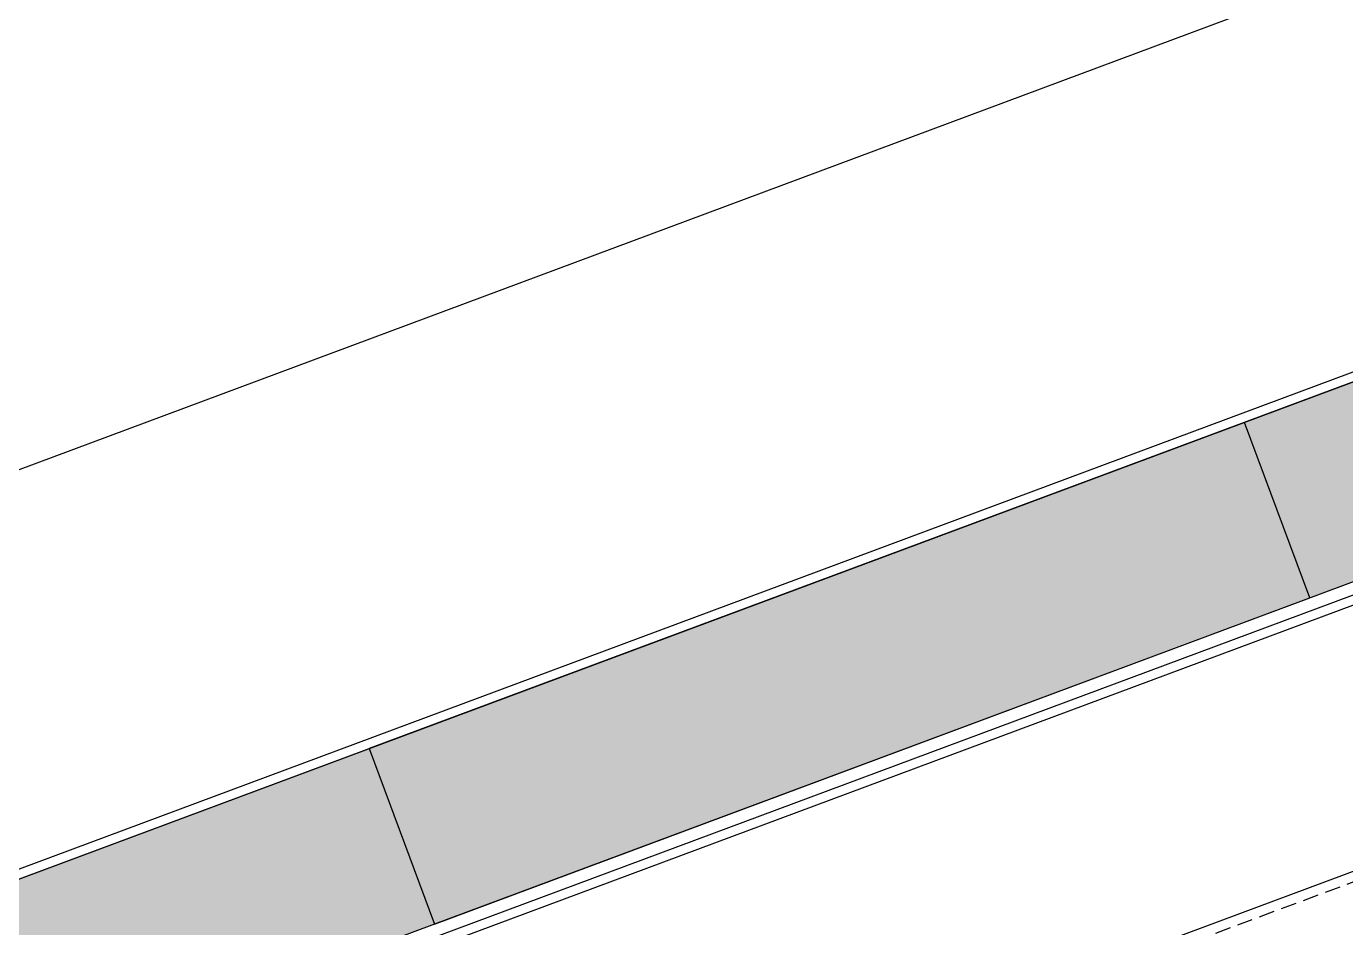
# Model space of a CAD drawing. Extents: x 12199666 to 24617114, y 1197707 to 2548648.
# Drawn here: x 12329740 to 12330162.9, y 1271977.5 to 1272266.3 of the extents above; entities that cross this region are included whole.
import ezdxf

# ---------------------------------------------------------------- set-up
doc = ezdxf.new("R2010")
doc.units = 0
doc.header["$LTSCALE"] = 10
doc.header["$MEASUREMENT"] = 0
doc.linetypes.add('TX-PLAN-T1-F11$0$DASHED', pattern=[0.75, 0.5, -0.25])
doc.layers.add('TX-PLAN-T1-F11$0$_EDO-ALUMINIUM-SECTION', color=90, linetype='Continuous', lineweight=30)
for name, color, linetype in [('TX-PLAN-T1-F11$0$F-Alum', 4, 'Continuous'), ('TX-PLAN-T1-F11$0$F-concrete', 7, 'Continuous'), ('TX-PLAN-T1-F11$0$F-dashed line', 8, 'TX-PLAN-T1-F11$0$DASHED'), ('TX-PLAN-T1-F11$0$F_MISC', 8, 'Continuous'), ('TX-PLAN-T1-F11$0$INSUL', 173, 'Continuous')]:
    doc.layers.add(name, color=color, linetype=linetype)

# ---------------------------------------------------------------- blocks, each defined once
blk = doc.blocks.new('*U195')
at = {"layer": 'TX-PLAN-T1-F11$0$INSUL', "lineweight": 0}
h = blk.add_hatch(dxfattribs=at)
h.set_pattern_fill('岩棉', color=256, scale=60, style=0, pattern_type=2)
h.set_pattern_definition([(171.7889, (31.98, 119.4286), (-403.9210345, 60.0000015), [2.0005, -418.1072]), (146.90866, (33.7337, 118.2857), (-95.0402426, 60.000001), [2.0932, -437.4871]), (132.32733, (35.0349, 116.8571), (-106.920274, 119.9999995), [1.9323, -403.8515]), (114.797, (35.827, 115.143), (-23.76006, 60), [1.8884, -196.3933]), (91.62022, (35.8834, 113.1429), (-11.88003, 360), [2.0008, -418.1672]), (82.824825, (30.05657, 66.85714), (83.160209665, 659.99999822), [46.65104, -9750.0678]), (97.175175, (41.82346, 66.85714), (-83.16021149, 659.999997991), [46.65104, -9750.0678]), (88.37978, (35.9966, 113.1429), (11.880026, 360), [2.0008, -418.1672]), (65.203, (36.053, 115.143), (23.76006, 60), [1.8884, -196.3933]), (47.67267, (36.8452, 116.8571), (106.920274, 120), [1.9323, -403.8515]), (33.09134, (38.1463, 118.2857), (95.040242, 60.000002), [2.0932, -437.4871]), (8.2111, (39.9, 119.4286), (403.921035, 60), [2.0005, -418.1072]), (87.1662, (30, 65.7143), (11.880025, 180), [1.1443, -239.1496]), (103.9014, (30.283, 64.5714), (-47.520122, 180), [1.1773, -246.0642]), (111.6036, (30.735, 63.429), (-11.88003, 60), [1.2292, -63.304]), (122.76135, (31.4709, 62.2857), (-35.640092, 60), [1.359, -284.0386]), (138.29055, (32.4326, 61.4286), (-71.280182, 60.000001), [1.2883, -269.2446]), (152.0035, (33.5074, 60.8571), (-106.920275, 60), [1.2173, -254.4187]), (166.4772, (34.6954, 60.5714), (-237.600608, 60.000002), [1.2219, -255.3723]), (167.07075, (35.94, 60.2857), (-249.48064, 60), [1.277, -266.8823]), (12.92924, (35.94, 60.2857), (249.48064, 60), [1.277, -266.8823]), (13.5228, (37.1846, 60.5714), (237.600609, 60), [1.2219, -255.3723]), (27.9965, (38.3726, 60.8571), (118.800303, 60.000002), [1.2173, -254.4187]), (41.70945, (39.4475, 61.4286), (71.280181, 60.000002), [1.2883, -269.2446]), (57.23865, (40.4092, 62.2857), (118.800303, 180.000001), [1.359, -284.0386]), (68.3964, (41.145, 63.429), (11.88003, 60), [1.2292, -63.304]), (76.0986, (41.5972, 64.5714), (11.88003, 60), [1.1773, -246.0642]), (92.8338, (41.88, 65.7143), (-11.88003, 180), [1.1443, -239.1496])])
h.paths.add_polyline_path([(0, 0), (429.97, 0), (429.97, 60), (0, 60)])
at = {"layer": 'TX-PLAN-T1-F11$0$INSUL'}
blk.add_lwpolyline([(0, 0), (429.97, 0), (429.97, 60), (0, 60)], close=True, dxfattribs=at)
blk = doc.blocks.new('TX-PLAN-T1-F11$0$A$C6BF074A9')
at = {"layer": 'TX-PLAN-T1-F11$0$F-Alum', "flags": 128}
blk.add_lwpolyline([(-176.79, 303.48), (101.67, -178.52)], dxfattribs=at)
blk.add_lwpolyline([(105.02, -178.32), (-174.94, 306.28, 0.000002)], format="xyb", dxfattribs=at)
at = {"layer": 'TX-PLAN-T1-F11$0$F-Alum'}
blk.add_lwpolyline([(41.16, -207.71), (43.75, -206.21), (-210.4, 233.71), (-212.99, 232.21)], close=True, dxfattribs=at)
at = {"layer": 'TX-PLAN-T1-F11$0$F_MISC', "ltscale": 18000, "extrusion": (6.80052e-07, -9.06782e-07, -1), "xscale": -1, "rotation": 239.9840001645362}
for p in [(-37.88, -68.1, 0), (-103.17, -181.12, 0)]:
    blk.add_blockref('*U195', p, dxfattribs=at)
blk = doc.blocks.new('*U193')
at = {"layer": 'TX-PLAN-T1-F11$0$F-Alum', "flags": 128}
blk.add_lwpolyline([(53.01, -31.8), (390.07, -615.22)], dxfattribs=at)
at = {"layer": 'TX-PLAN-T1-F11$0$F-concrete'}
blk.add_line((460.04, -196.6), (84.68, 453.13), dxfattribs=at)
at = {"layer": 'TX-PLAN-T1-F11$0$F-dashed line', "flags": 128}
blk.add_lwpolyline([(50.28, -33.38), (387.33, -616.8)], dxfattribs=at)
blk.add_blockref('TX-PLAN-T1-F11$0$A$C6BF074A9', (295.39, -154.94))
blk = doc.blocks.new('TX-PLAN-T1-F11$0$A$C21521A5F')
at = {"rotation": 90}
blk.add_blockref('*U193', (388.72, 16760.22, 0), dxfattribs=at)
blk = doc.blocks.new('TX-PLAN-T1-F11$0$标准层幕墙0118')
at = {"color": 3}
blk.add_blockref('TX-PLAN-T1-F11$0$A$C21521A5F', (32561.28, 9139.78, 0), dxfattribs=at)
blk = doc.blocks.new('TX-PLAN-T1-F11')
at = {"layer": 'TX-PLAN-T1-F11$0$_EDO-ALUMINIUM-SECTION', "rotation": 350.4236156863823}
blk.add_blockref('TX-PLAN-T1-F11$0$标准层幕墙0118', (12293055.45, 1251790.44), dxfattribs=at)

msp = doc.modelspace()

# ---------------------------------------------------------------- block references
msp.add_blockref('TX-PLAN-T1-F11', (0, 0))

doc.saveas('drawing.dxf')
